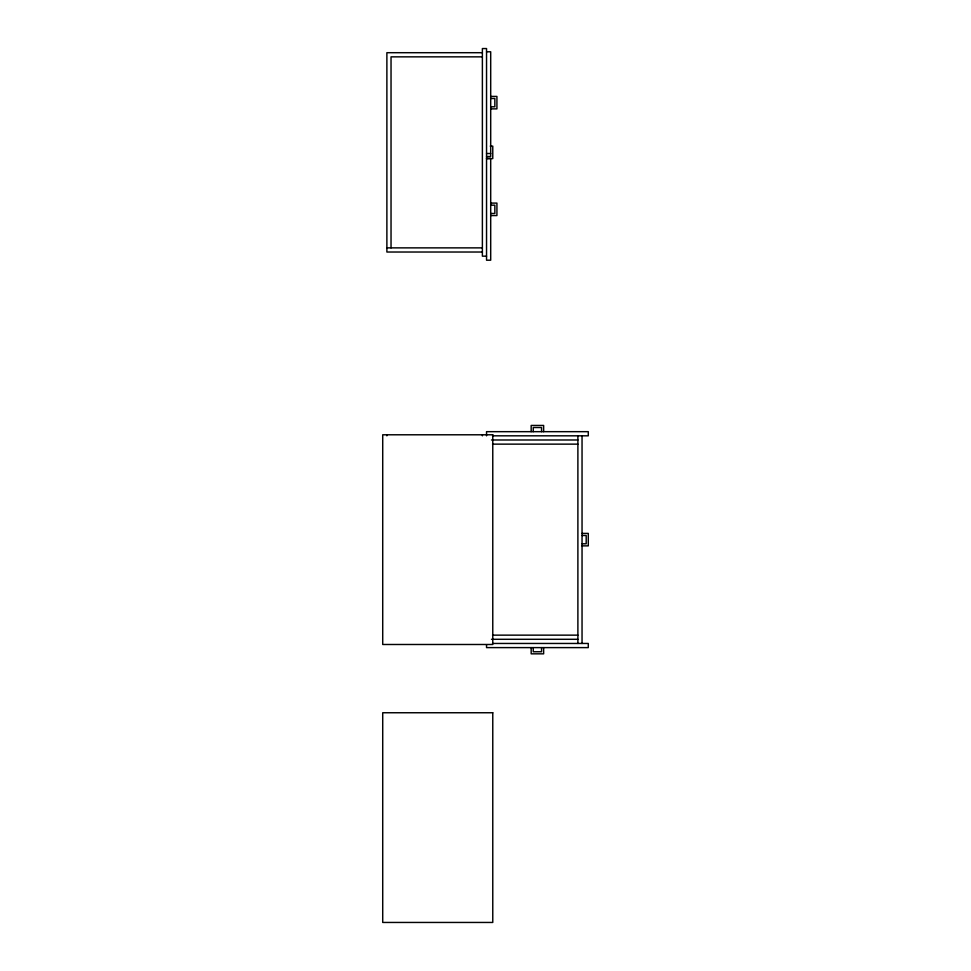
<?xml version="1.0" encoding="UTF-8"?>
<svg xmlns="http://www.w3.org/2000/svg" width="971" height="971" viewBox="0 0 971 971"><rect width="100%" height="100%" fill="white"/><g stroke="black" fill="none" stroke-linecap="round" stroke-linejoin="round"><path stroke-width="1.46" d="M486.544 51.779L490.695 51.779L490.695 156.513L486.544 156.513M482.381 52.701L386.883 52.701L386.883 252.023L482.381 252.023M482.381 56.852L391.034 56.852L391.034 247.872M490.695 96.42L496.921 96.42L496.921 108.873L490.695 108.873M490.695 98.496L494.846 98.496L494.846 106.798L490.695 106.798M490.27 146.136L492.77 146.136L492.77 158.589L486.544 158.589M486.544 153.515L490.695 153.515M486.544 158.467L490.695 158.467L490.695 260.204L486.544 260.204L486.544 48.55L482.381 48.55L482.381 256.174L486.544 256.174M490.695 203.097L496.921 203.097L496.921 215.562L490.695 215.562M490.695 205.172L494.846 205.172L494.846 213.486L490.695 213.486M386.883 247.872L482.381 247.872M492.528 435.821L588.28 435.821L588.28 431.67L486.544 431.67L486.544 435.821M491.484 439.984L577.891 439.984M492.528 444.135L577.891 444.135M582.042 533.407L588.28 533.407L588.28 545.872L582.042 545.872M582.042 535.482L586.193 535.482L586.193 543.796L582.042 543.796M492.528 635.143L577.891 635.143M491.484 639.294L577.891 639.294M492.528 643.457L588.28 643.457L588.28 647.608L486.544 647.608L486.544 644.841M582.042 435.821L582.042 643.457M577.891 435.821L577.891 643.457M543.639 431.67L543.639 425.444L531.173 425.444L531.173 431.67M543.639 647.608L543.639 653.835L531.173 653.835L531.173 647.608M541.563 431.67L541.563 427.519L533.249 427.519L533.249 431.67M541.563 647.608L541.563 651.759L533.249 651.759L533.249 647.608M482.381 434.79L482.381 435.821M386.883 434.79L386.883 435.821M492.77 434.79L382.72 434.79L382.72 644.489L492.77 644.489L492.77 434.79M492.77 712.75L382.72 712.75L382.72 922.45L492.77 922.45L492.77 712.75"/></g></svg>
